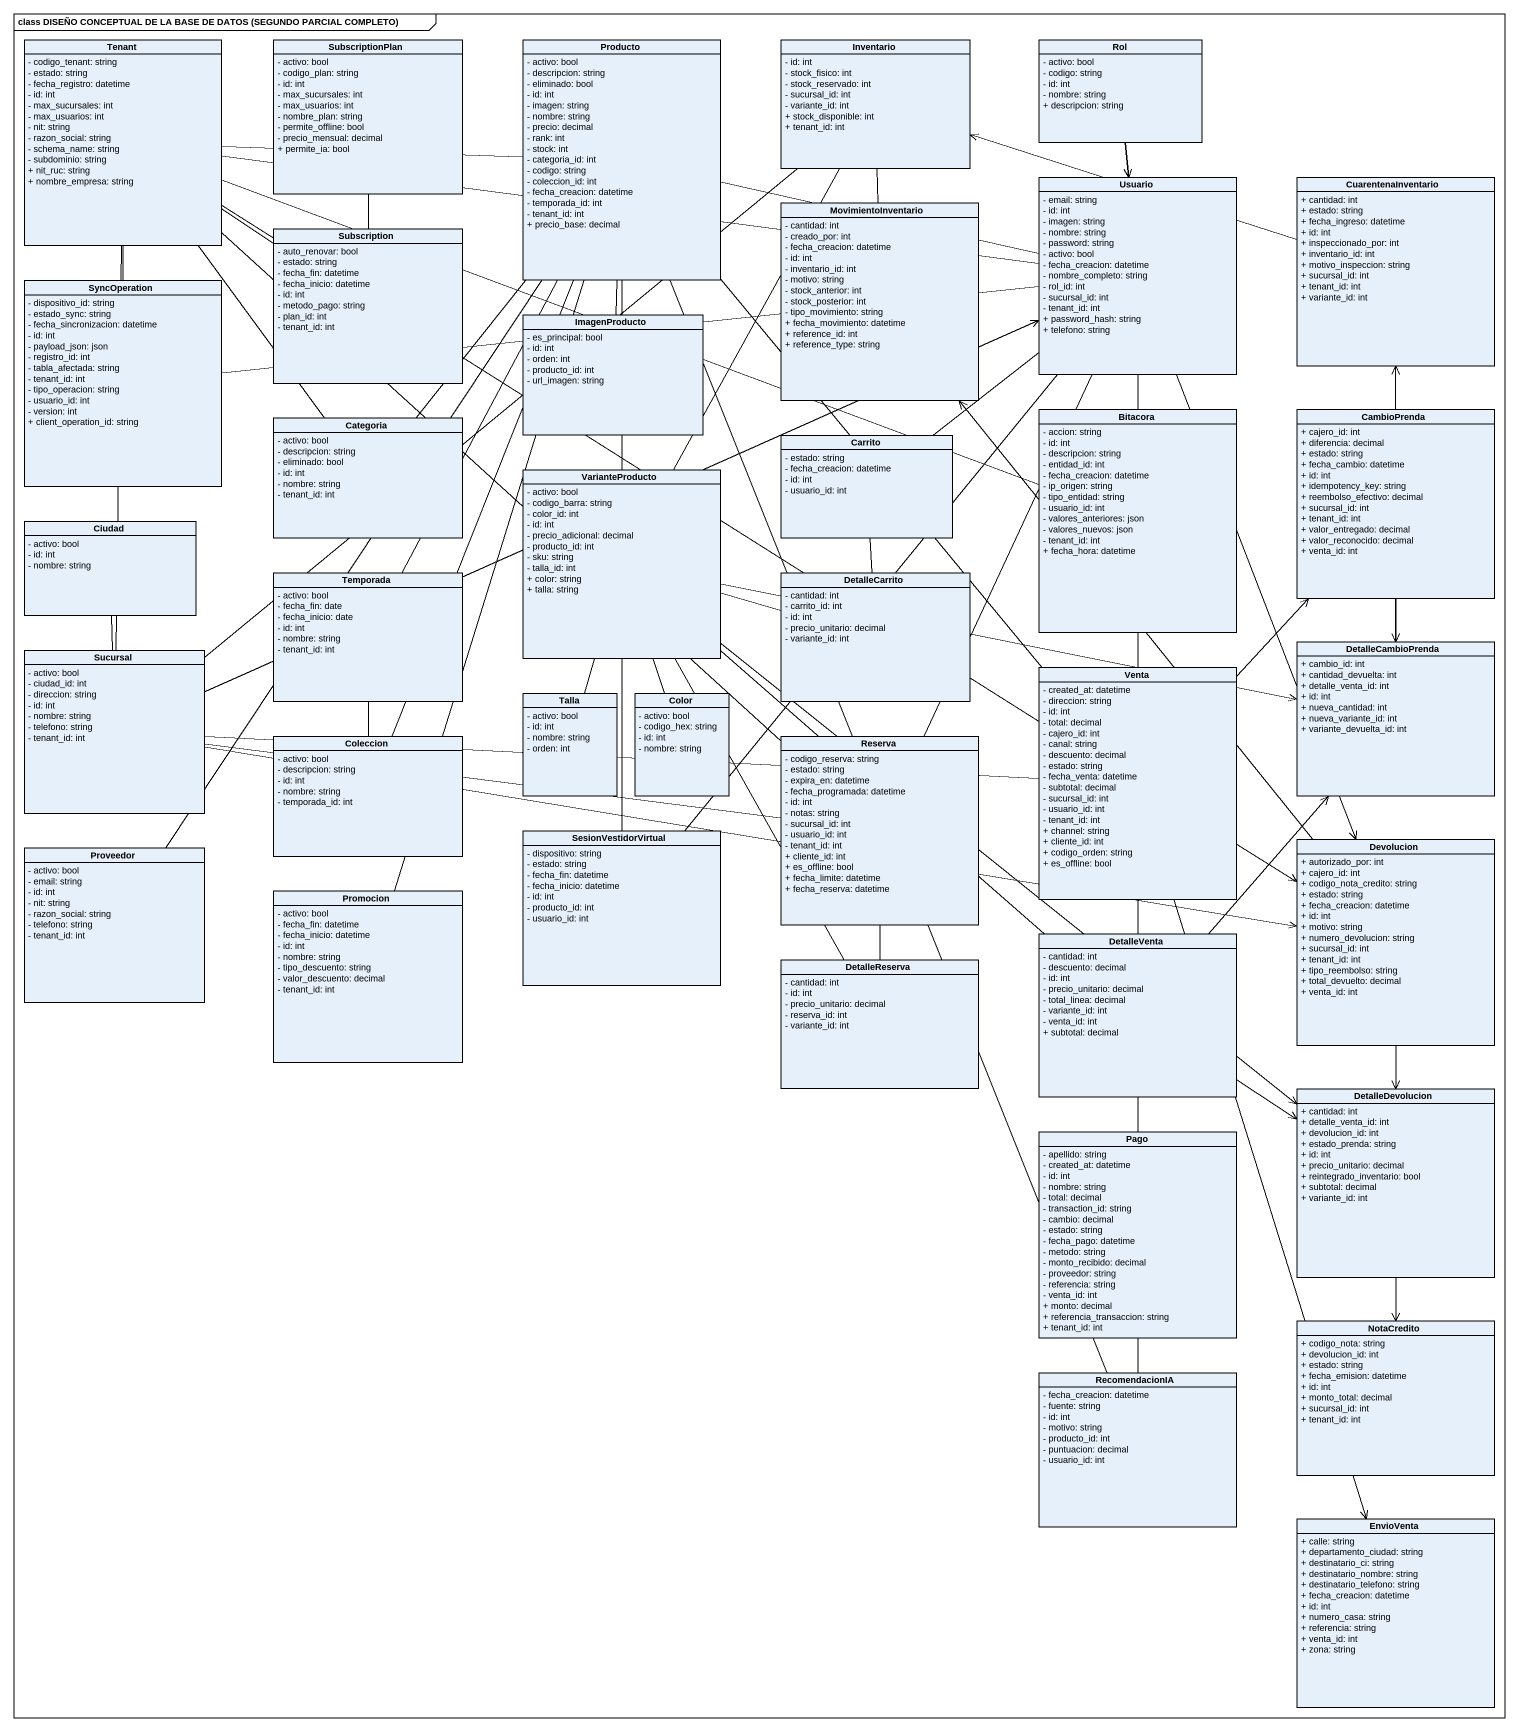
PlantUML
@startuml
mainframe class DISEÑO CONCEPTUAL DE LA BASE DE DATOS (SEGUNDO PARCIAL COMPLETO)
hide circle
hide empty members
skinparam classAttributeIconSize 0
class Tenant {
  - codigo_tenant: string
  - estado: string
  - fecha_registro: datetime
  - id: int
  - max_sucursales: int
  - max_usuarios: int
  - nit: string
  - razon_social: string
  - schema_name: string
  - subdominio: string
  + nit_ruc: string
  + nombre_empresa: string
}
class SubscriptionPlan {
  - activo: bool
  - codigo_plan: string
  - id: int
  - max_sucursales: int
  - max_usuarios: int
  - nombre_plan: string
  - permite_offline: bool
  - precio_mensual: decimal
  + permite_ia: bool
}
class Producto {
  - activo: bool
  - descripcion: string
  - eliminado: bool
  - id: int
  - imagen: string
  - nombre: string
  - precio: decimal
  - rank: int
  - stock: int
  - categoria_id: int
  - codigo: string
  - coleccion_id: int
  - fecha_creacion: datetime
  - temporada_id: int
  - tenant_id: int
  + precio_base: decimal
}
class Inventario {
  - id: int
  - stock_fisico: int
  - stock_reservado: int
  - sucursal_id: int
  - variante_id: int
  + stock_disponible: int
  + tenant_id: int
}
class Rol {
  - activo: bool
  - codigo: string
  - id: int
  - nombre: string
  + descripcion: string
}
class Usuario {
  - email: string
  - id: int
  - imagen: string
  - nombre: string
  - password: string
  - activo: bool
  - fecha_creacion: datetime
  - nombre_completo: string
  - rol_id: int
  - sucursal_id: int
  - tenant_id: int
  + password_hash: string
  + telefono: string
}
class CuarentenaInventario {
  + cantidad: int
  + estado: string
  + fecha_ingreso: datetime
  + id: int
  + inspeccionado_por: int
  + inventario_id: int
  + motivo_inspeccion: string
  + sucursal_id: int
  + tenant_id: int
  + variante_id: int
}
class MovimientoInventario {
  - cantidad: int
  - creado_por: int
  - fecha_creacion: datetime
  - id: int
  - inventario_id: int
  - motivo: string
  - stock_anterior: int
  - stock_posterior: int
  - tipo_movimiento: string
  + fecha_movimiento: datetime
  + reference_id: int
  + reference_type: string
}
class Subscription {
  - auto_renovar: bool
  - estado: string
  - fecha_fin: datetime
  - fecha_inicio: datetime
  - id: int
  - metodo_pago: string
  - plan_id: int
  - tenant_id: int
}
class SyncOperation {
  - dispositivo_id: string
  - estado_sync: string
  - fecha_sincronizacion: datetime
  - id: int
  - payload_json: json
  - registro_id: int
  - tabla_afectada: string
  - tenant_id: int
  - tipo_operacion: string
  - usuario_id: int
  - version: int
  + client_operation_id: string
}
class ImagenProducto {
  - es_principal: bool
  - id: int
  - orden: int
  - producto_id: int
  - url_imagen: string
}
class Bitacora {
  - accion: string
  - id: int
  - descripcion: string
  - entidad_id: int
  - fecha_creacion: datetime
  - ip_origen: string
  - tipo_entidad: string
  - usuario_id: int
  - valores_anteriores: json
  - valores_nuevos: json
  - tenant_id: int
  + fecha_hora: datetime
}
class CambioPrenda {
  + cajero_id: int
  + diferencia: decimal
  + estado: string
  + fecha_cambio: datetime
  + id: int
  + idempotency_key: string
  + reembolso_efectivo: decimal
  + sucursal_id: int
  + tenant_id: int
  + valor_entregado: decimal
  + valor_reconocido: decimal
  + venta_id: int
}
class Categoria {
  - activo: bool
  - descripcion: string
  - eliminado: bool
  - id: int
  - nombre: string
  - tenant_id: int
}
class Carrito {
  - estado: string
  - fecha_creacion: datetime
  - id: int
  - usuario_id: int
}
class VarianteProducto {
  - activo: bool
  - codigo_barra: string
  - color_id: int
  - id: int
  - precio_adicional: decimal
  - producto_id: int
  - sku: string
  - talla_id: int
  + color: string
  + talla: string
}
class Ciudad {
  - activo: bool
  - id: int
  - nombre: string
}
class Temporada {
  - activo: bool
  - fecha_fin: date
  - fecha_inicio: date
  - id: int
  - nombre: string
  - tenant_id: int
}
class DetalleCarrito {
  - cantidad: int
  - carrito_id: int
  - id: int
  - precio_unitario: decimal
  - variante_id: int
}
class DetalleCambioPrenda {
  + cambio_id: int
  + cantidad_devuelta: int
  + detalle_venta_id: int
  + id: int
  + nueva_cantidad: int
  + nueva_variante_id: int
  + variante_devuelta_id: int
}
class Sucursal {
  - activo: bool
  - ciudad_id: int
  - direccion: string
  - id: int
  - nombre: string
  - telefono: string
  - tenant_id: int
}
class Venta {
  - created_at: datetime
  - direccion: string
  - id: int
  - total: decimal
  - cajero_id: int
  - canal: string
  - descuento: decimal
  - estado: string
  - fecha_venta: datetime
  - subtotal: decimal
  - sucursal_id: int
  - usuario_id: int
  - tenant_id: int
  + channel: string
  + cliente_id: int
  + codigo_orden: string
  + es_offline: bool
}
class Talla {
  - activo: bool
  - id: int
  - nombre: string
  - orden: int
}
class Color {
  - activo: bool
  - codigo_hex: string
  - id: int
  - nombre: string
}
class Coleccion {
  - activo: bool
  - descripcion: string
  - id: int
  - nombre: string
  - temporada_id: int
}
class Reserva {
  - codigo_reserva: string
  - estado: string
  - expira_en: datetime
  - fecha_programada: datetime
  - id: int
  - notas: string
  - sucursal_id: int
  - usuario_id: int
  - tenant_id: int
  + cliente_id: int
  + es_offline: bool
  + fecha_limite: datetime
  + fecha_reserva: datetime
}
class SesionVestidorVirtual {
  - dispositivo: string
  - estado: string
  - fecha_fin: datetime
  - fecha_inicio: datetime
  - id: int
  - producto_id: int
  - usuario_id: int
}
class Proveedor {
  - activo: bool
  - email: string
  - id: int
  - nit: string
  - razon_social: string
  - telefono: string
  - tenant_id: int
}
class Devolucion {
  + autorizado_por: int
  + cajero_id: int
  + codigo_nota_credito: string
  + estado: string
  + fecha_creacion: datetime
  + id: int
  + motivo: string
  + numero_devolucion: string
  + sucursal_id: int
  + tenant_id: int
  + tipo_reembolso: string
  + total_devuelto: decimal
  + venta_id: int
}
class Promocion {
  - activo: bool
  - fecha_fin: datetime
  - fecha_inicio: datetime
  - id: int
  - nombre: string
  - tipo_descuento: string
  - valor_descuento: decimal
  - tenant_id: int
}
class DetalleVenta {
  - cantidad: int
  - descuento: decimal
  - id: int
  - precio_unitario: decimal
  - total_linea: decimal
  - variante_id: int
  - venta_id: int
  + subtotal: decimal
}
class DetalleReserva {
  - cantidad: int
  - id: int
  - precio_unitario: decimal
  - reserva_id: int
  - variante_id: int
}
class DetalleDevolucion {
  + cantidad: int
  + detalle_venta_id: int
  + devolucion_id: int
  + estado_prenda: string
  + id: int
  + precio_unitario: decimal
  + reintegrado_inventario: bool
  + subtotal: decimal
  + variante_id: int
}
class Pago {
  - apellido: string
  - created_at: datetime
  - id: int
  - nombre: string
  - total: decimal
  - transaction_id: string
  - cambio: decimal
  - estado: string
  - fecha_pago: datetime
  - metodo: string
  - monto_recibido: decimal
  - proveedor: string
  - referencia: string
  - venta_id: int
  + monto: decimal
  + referencia_transaccion: string
  + tenant_id: int
}
class NotaCredito {
  + codigo_nota: string
  + devolucion_id: int
  + estado: string
  + fecha_emision: datetime
  + id: int
  + monto_total: decimal
  + sucursal_id: int
  + tenant_id: int
}
class RecomendacionIA {
  - fecha_creacion: datetime
  - fuente: string
  - id: int
  - motivo: string
  - producto_id: int
  - puntuacion: decimal
  - usuario_id: int
}
class EnvioVenta {
  + calle: string
  + departamento_ciudad: string
  + destinatario_ci: string
  + destinatario_nombre: string
  + destinatario_telefono: string
  + fecha_creacion: datetime
  + id: int
  + numero_casa: string
  + referencia: string
  + venta_id: int
  + zona: string
}
Tenant -right- Producto
Tenant -right- Usuario
Tenant -- Subscription
Tenant -- SyncOperation
Tenant -right- Bitacora
Tenant -- Categoria
Tenant -- Sucursal
Tenant -- Venta
Tenant -- Reserva
SubscriptionPlan -- Subscription
Producto -- ImagenProducto
Producto -- VarianteProducto
Producto -- Venta
Producto -- SesionVestidorVirtual
Producto -- Proveedor
Producto -- RecomendacionIA
Inventario -- MovimientoInventario
Rol --> Usuario
Usuario -left- Producto
Usuario -up- Rol
Usuario -left- SyncOperation
Usuario -- Bitacora
Usuario -- Carrito
Usuario -left- Sucursal
Usuario -- Venta
Usuario -- Reserva
Usuario -- SesionVestidorVirtual
Usuario --> Devolucion
Usuario -- RecomendacionIA
CuarentenaInventario -left-> Inventario
CambioPrenda -up-> CuarentenaInventario
CambioPrenda --> DetalleCambioPrenda
Categoria -up- Producto
Carrito -- DetalleCarrito
VarianteProducto -up- Inventario
VarianteProducto -right- DetalleCarrito
VarianteProducto -right-> DetalleCambioPrenda
VarianteProducto -- DetalleVenta
VarianteProducto -- DetalleReserva
VarianteProducto --> DetalleDevolucion
Ciudad -- Sucursal
Temporada -up- Producto
Temporada -- Coleccion
DetalleCambioPrenda -up-> CuarentenaInventario
Sucursal -up- Inventario
Sucursal -right-> Usuario
Sucursal -right- Venta
Sucursal -right- Reserva
Sucursal -right-> Devolucion
Venta -up-> CambioPrenda
Venta --> Devolucion
Venta -- DetalleVenta
Venta -- Pago
Venta --> EnvioVenta
Talla -up- VarianteProducto
Color -up- VarianteProducto
Coleccion -up- Producto
Reserva -- DetalleReserva
Devolucion -up-> MovimientoInventario
Devolucion --> DetalleDevolucion
Devolucion --> NotaCredito
Promocion -up- Producto
DetalleVenta -up-> DetalleCambioPrenda
DetalleVenta --> DetalleDevolucion
@enduml
